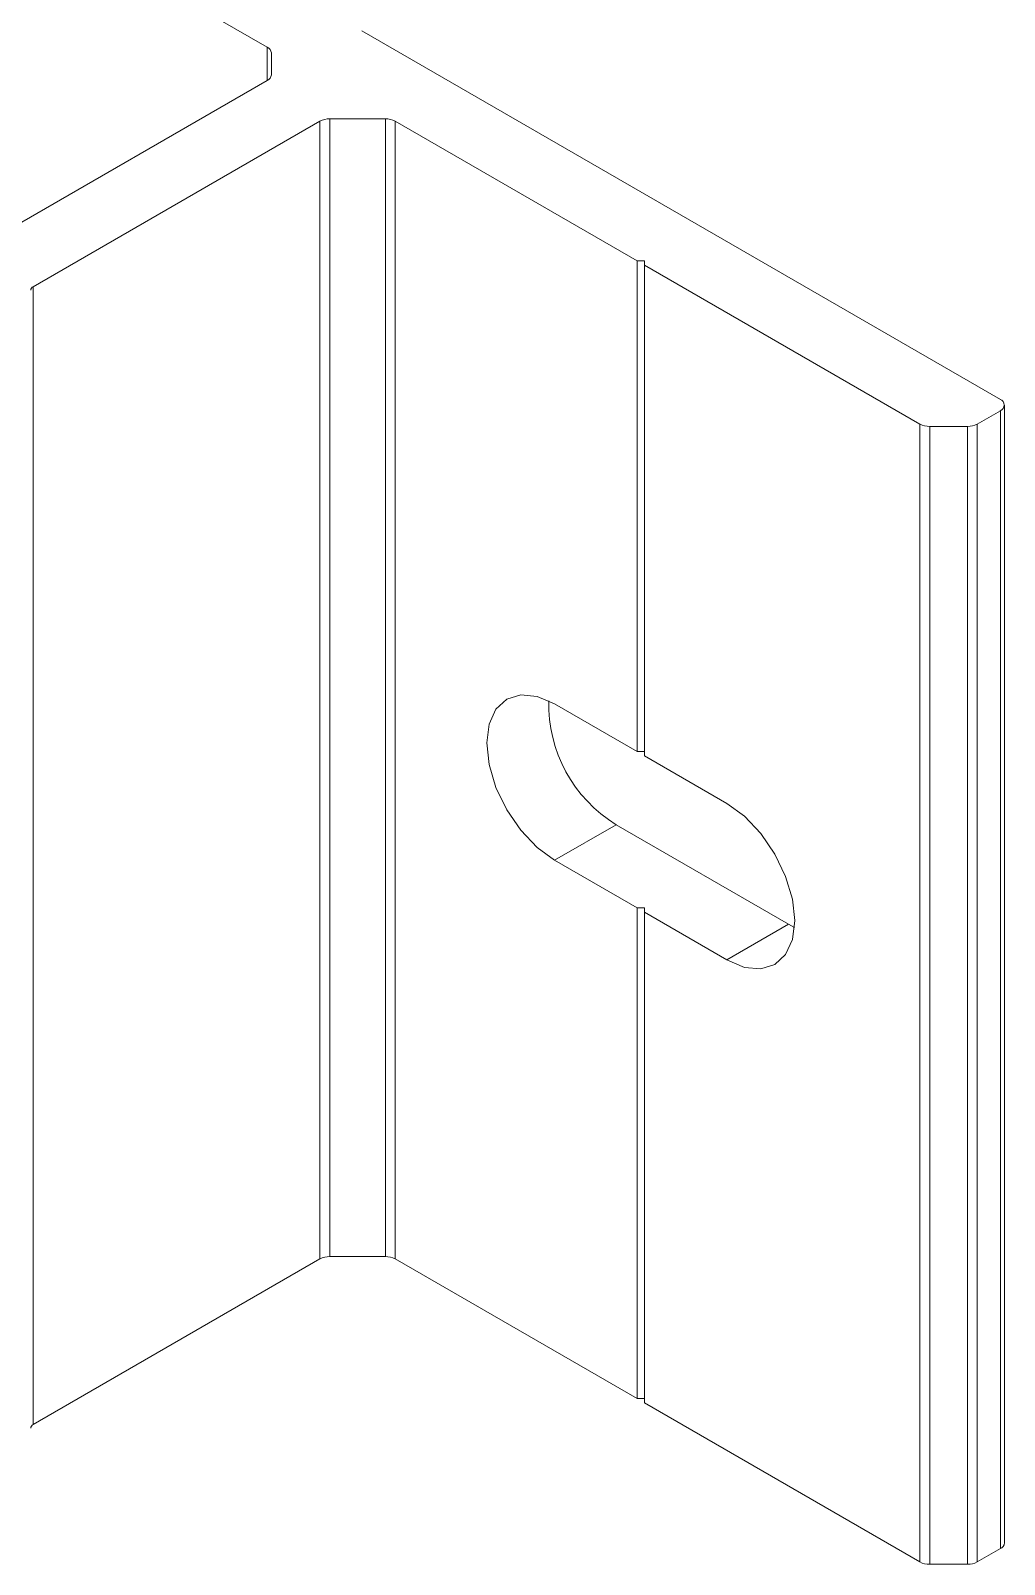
# Model space of a CAD drawing. Header units: millimetres. Extents: x 39 to 459, y 26 to 647.
# Drawn here: x 90.406 to 91.245, y 254.126 to 255.446 of the extents above; entities that cross this region are included whole.
import ezdxf

# ---------------------------------------------------------------- set-up
doc = ezdxf.new("R2010")
doc.units = ezdxf.units.MM
doc.layers.add('ANTET', color=7, linetype='Continuous')

# ---------------------------------------------------------------- blocks, each defined once
blk = doc.blocks.new('Griyaj Montajı')
at = {"color": 7, "linetype": 'Continuous', "lineweight": 15}
for p, q in [((11073.0415, 2147.4312), (11073.5648, 2147.1291)), ((11073.6461, 2147.1434), (11074.1963, 2146.8258)), ((11073.5684, 2147.1242), (11073.5684, 2147.1055)), ((11073.5648, 2147.1006), (11072.8026, 2146.6605)), ((11073.6101, 2147.0655), (11073.3632, 2146.9229)), ((11073.6101, 2147.0655), (11073.6101, 2146.0857)), ((11073.6186, 2147.0675), (11073.6666, 2147.0675)), ((11073.6186, 2147.0675), (11073.6186, 2146.0877)), ((11073.6666, 2147.0675), (11073.6666, 2146.0877)), ((11073.675, 2147.0655), (11073.8834, 2146.9452)), ((11073.675, 2147.0655), (11073.675, 2146.0857)), ((11073.8897, 2146.9452), (11073.8834, 2146.9452)), ((11073.8834, 2146.9452), (11073.8834, 2146.5227)), ((11073.8897, 2146.9452), (11073.8897, 2146.9416)), ((11073.8897, 2146.9416), (11074.127, 2146.8046)), ((11073.8897, 2146.9416), (11073.8897, 2146.519)), ((11073.3632, 2146.9229), (11073.3632, 2145.9431)), ((11074.1998, 2145.8411), (11074.1998, 2146.821)), ((11074.1764, 2146.8046), (11074.1963, 2146.8161)), ((11074.1963, 2146.8161), (11074.1963, 2145.8362)), ((11074.127, 2146.8046), (11074.127, 2145.8248)), ((11074.1355, 2146.8026), (11074.168, 2146.8026)), ((11074.1355, 2146.8026), (11074.1355, 2145.8227)), ((11074.168, 2146.8026), (11074.168, 2145.8227)), ((11074.1764, 2146.8046), (11074.1764, 2145.8248)), ((11073.8123, 2146.5637), (11073.8834, 2146.5227)), ((11073.8834, 2146.5227), (11073.8897, 2146.5227)), ((11073.8897, 2146.519), (11073.9608, 2146.478)), ((11073.8653, 2146.4596), (11073.8123, 2146.429)), ((11074.0138, 2146.3739), (11073.8653, 2146.4596)), ((11073.8123, 2146.429), (11073.8834, 2146.388)), ((11073.8834, 2146.388), (11073.8834, 2145.9654)), ((11073.8834, 2146.388), (11073.8897, 2146.388)), ((11073.8897, 2146.3843), (11073.8897, 2146.388)), ((11073.8897, 2146.3843), (11073.8897, 2145.9617)), ((11073.8897, 2146.3843), (11073.9608, 2146.3433)), ((11074.0138, 2146.3739), (11073.9608, 2146.3433)), ((11074.0189, 2146.3712), (11074.0138, 2146.3739)), ((11073.6101, 2146.0857), (11073.3632, 2145.9431)), ((11073.6186, 2146.0877), (11073.6666, 2146.0877)), ((11073.675, 2146.0857), (11073.8834, 2145.9654)), ((11073.8897, 2145.9654), (11073.8834, 2145.9654)), ((11073.8897, 2145.9617), (11074.127, 2145.8248)), ((11074.1764, 2145.8248), (11074.1963, 2145.8362)), ((11074.1355, 2145.8227), (11074.168, 2145.8227))]:
    blk.add_line(p, q, dxfattribs=at)
at = {"color": 8, "linetype": 'Continuous', "lineweight": 15}
blk.add_line((11073.5648, 2147.1291), (11073.5648, 2147.1006), dxfattribs=at)
at = {"color": 7, "linetype": 'Continuous', "lineweight": 15, "flags": 128}
for points in [[(11073.8123, 2146.5637), (11073.7972, 2146.5701), (11073.7831, 2146.5715), (11073.7711, 2146.5678), (11073.7618, 2146.5592), (11073.756, 2146.5463), (11073.754, 2146.53), (11073.756, 2146.5114), (11073.7618, 2146.4918), (11073.7711, 2146.4725), (11073.7831, 2146.4548), (11073.7972, 2146.44), (11073.8123, 2146.429)], [(11073.9608, 2146.3433), (11073.9759, 2146.3368), (11073.99, 2146.3354), (11074.002, 2146.3392), (11074.0113, 2146.3478), (11074.0171, 2146.3607), (11074.0191, 2146.377), (11074.0171, 2146.3955), (11074.0113, 2146.4151), (11074.002, 2146.4344), (11073.99, 2146.4521), (11073.9759, 2146.467), (11073.9608, 2146.478)]]:
    blk.add_lwpolyline(points, dxfattribs=at)
at = {"color": 7, "linetype": 'Continuous', "lineweight": 15}
for centre, radius, start, end in [((11073.5623, 2147.1236), 0.00603, 5.6851, 65.6254), ((11073.5623, 2147.1061), 0.00604, 294.3826, 354.2988), ((11073.6183, 2147.0502), 0.0173, 88.8593, 118.0361), ((11073.6669, 2147.0502), 0.0173, 61.9606, 91.1506), ((11073.3647, 2146.9195), 0.00377, 114.3666, 174.329), ((11074.1944, 2146.821), 0.00524, 290.7819, 69.2107), ((11074.1351, 2146.8199), 0.0173, 241.9577, 271.1508), ((11074.1683, 2146.8199), 0.0173, 268.8486, 298.0468), ((11073.9291, 2146.5635), 0.1219, 178.6396, 238.4681), ((11073.6183, 2146.0704), 0.0173, 88.8593, 118.0361), ((11073.6669, 2146.0704), 0.0173, 61.9606, 91.1506), ((11073.3647, 2145.9396), 0.00377, 114.3666, 174.329), ((11074.1938, 2145.8417), 0.00603, 294.3619, 354.3195), ((11074.1351, 2145.84), 0.0173, 241.9577, 271.1508), ((11074.1683, 2145.84), 0.0173, 268.8486, 298.0468)]:
    blk.add_arc(centre, radius, start, end, dxfattribs=at)

msp = doc.modelspace()

# ---------------------------------------------------------------- block references
at = {"layer": 'ANTET', "color": 0}
msp.add_blockref('Griyaj Montajı', (-10982.9547, -1891.697), dxfattribs=at)

doc.saveas('drawing.dxf')
